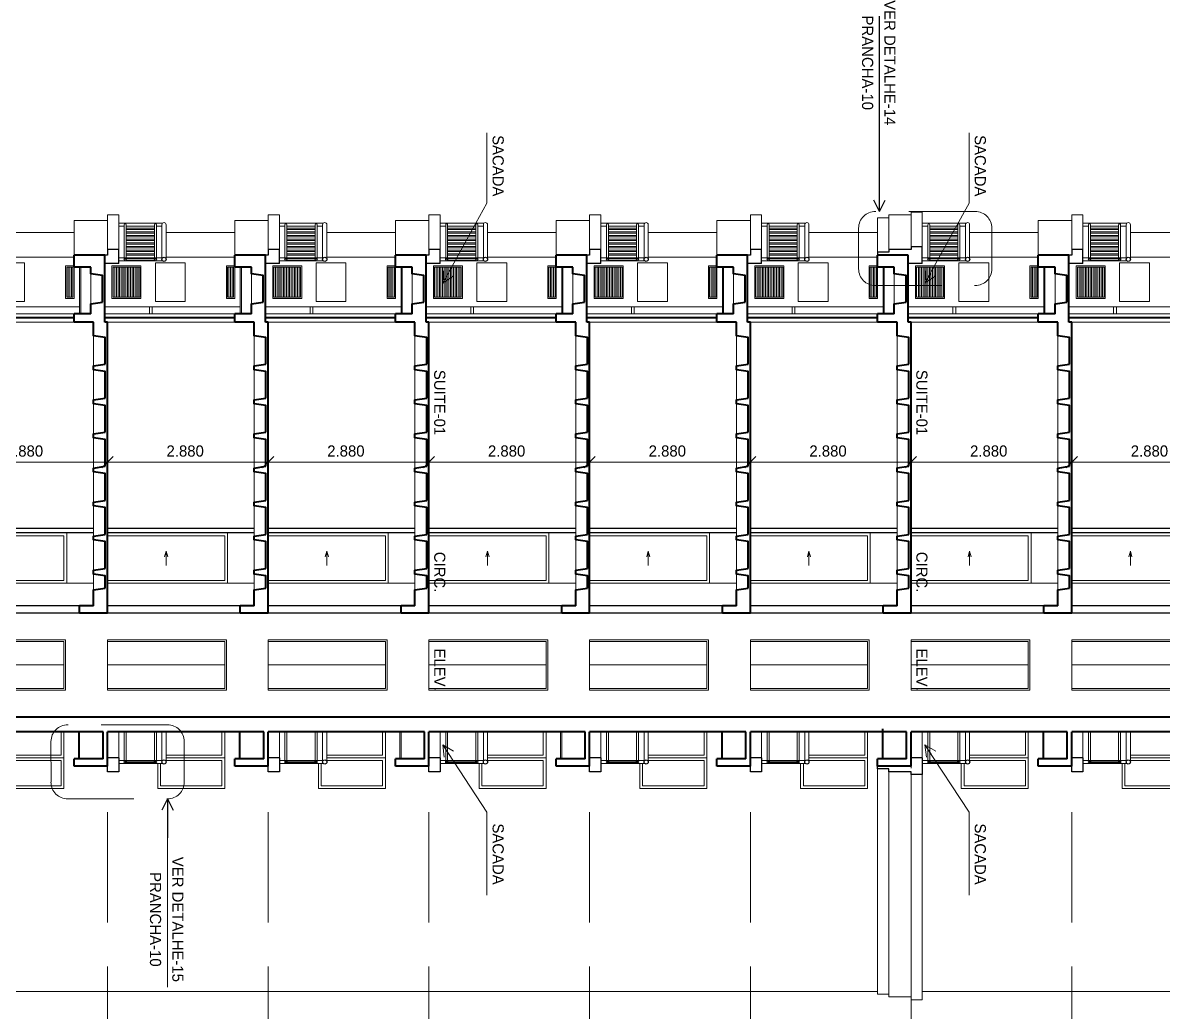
# Model space of a CAD drawing. Header units: metres. Extents: x -62 to 23, y -77 to 42.
# Drawn here: x -8.58 to 11.86, y -53.07 to -35.34 of the extents above; entities that cross this region are included whole.
import ezdxf
from ezdxf.enums import TextEntityAlignment as Align

# ---------------------------------------------------------------- set-up
doc = ezdxf.new("R2010")
doc.units = ezdxf.units.M
doc.header["$MEASUREMENT"] = 0
doc.linetypes.add('DGN Style 3', pattern=[2.76643, 1.976022, -0.790409])
doc.linetypes.add('DGN Style 4', pattern=[3.163611, 1.580817, -0.790409, 0.001976, -0.790409])
for name, color, linetype, lineweight in [('1 - Eixos', 7, 'Continuous', 0), ('11 - Acabamentos', 7, 'Continuous', 0), ('15 - Esquadrias Janelas', 7, 'Continuous', 0), ('19 - Estrutura Metálica', 7, 'Continuous', 0), ('32 - Forro', 7, 'Continuous', 0), ('5 - Laje em Corte', 7, 'Continuous', 0), ('7 - Alvenaria', 7, 'Continuous', 0), ('CORNIJAS_VAR NA PLANTA PTIPO 1', 7, 'Continuous', 0), ('Level 1-1', 7, 'Continuous', 0), ('Level 12', 7, 'Continuous', 0), ('Level 24-1', 7, 'Continuous', 0), ('Level 36', 7, 'Continuous', 0), ('Level 41', 7, 'Continuous', 0), ('Level 44', 7, 'Continuous', 0)]:
    doc.layers.add(name, color=color, linetype=linetype, lineweight=lineweight)
doc.styles.add('Style-CIVIL', font='CIVIL.shx')
doc.styles.add('Style-INTL_ENGINEERING', font='INTL_ENGINEERING.shx')
doc.dimstyles.get("Standard").update_dxf_attribs({"dimtxt": 0.18, "dimasz": 0.18, "dimexe": 0.18, "dimexo": 0.0625, "dimgap": 0.09, "dimtad": 0, "dimtih": 1, "dimtoh": 1, "dimdec": 4, "dimzin": 1, "dimdsep": 46, "dimtxsty": 'Standard', "dimcen": 0, "dimadec": 0, "dimazin": 0, "dimtfac": 1, "dimtdec": 4, "dimtofl": 0, "dimtmove": 0, "dimatfit": 3, "dimfxl": 0, "dimtolj": 1, "dimtzin": 1, "dimarcsym": 0})

# ---------------------------------------------------------------- blocks, each defined once
blk = doc.blocks.new('*U42')
at = {"layer": 'Level 24-1', "color": 7, "linetype": 'DGN Style 4', "lineweight": 13, "flags": 128}
for points in [[(-0.691, 2.181), (-1.412, 1.529)], [(1.475, 0.383), (-0.126, 2.153)], [(-1.441, 0.964), (0.157, -0.804)], [(0.722, -0.832), (1.444, -0.179)]]:
    blk.add_lwpolyline(points, dxfattribs=at)
at = {"layer": 'Level 24-1', "color": 7, "linetype": 'DGN Style 4', "lineweight": 13}
for centre, start, end in [((-0.423, 1.885), 42.1218, 132.1218), ((-1.144, 1.232), 132.1218, 222.1218), ((1.176, 0.117), 312.1218, 42.1218), ((0.454, -0.535), 222.1218, 312.1218)]:
    blk.add_arc(centre, 0.4, start, end, dxfattribs=at)
blk = doc.blocks.new('*D104')
at = {"layer": 'Defpoints'}
for p in [(10.223, -43.215), (11.663, -43.215), (10.223, -43.68), (13.103, -43.87)]:
    blk.add_point(p, dxfattribs=at)
at = {"layer": 'Level 1-1', "color": 2, "linetype": 'Continuous', "lineweight": 0}
for p, q in [((10.123, -43.315), (10.323, -43.115)), ((10.223, -43.58), (10.223, -43.115)), ((13.203, -43.115), (13.003, -43.315)), ((13.103, -43.77), (13.103, -43.115)), ((13.103, -43.215), (10.223, -43.215))]:
    blk.add_line(p, q, dxfattribs=at)
at = {"layer": 'Level 1-1', "color": 2, "linetype": 'Continuous', "lineweight": 0, "style": 'Style-CIVIL'}
blk.add_text('2.880', height=0.2, dxfattribs=at).set_placement((11.28, -43.015), align=Align.MIDDLE_LEFT)
blk = doc.blocks.new('_Oblique')
at = {"color": 0, "linetype": 'ByBlock', "lineweight": -2}
blk.add_line((0.5, 0.5), (-0.5, -0.5), dxfattribs=at)
blk = doc.blocks.new('*D105')
at = {"layer": 'Defpoints'}
for p in [(7.343, -43.215), (8.783, -43.215), (7.343, -43.68), (10.223, -43.68)]:
    blk.add_point(p, dxfattribs=at)
at = {"layer": 'Level 1-1', "color": 2, "linetype": 'Continuous', "lineweight": 0}
for p, q in [((7.243, -43.315), (7.443, -43.115)), ((7.343, -43.58), (7.343, -43.115)), ((10.323, -43.115), (10.123, -43.315)), ((10.223, -43.58), (10.223, -43.115)), ((10.223, -43.215), (7.343, -43.215))]:
    blk.add_line(p, q, dxfattribs=at)
at = {"layer": 'Level 1-1', "color": 2, "linetype": 'Continuous', "lineweight": 0, "style": 'Style-CIVIL'}
blk.add_text('2.880', height=0.2, dxfattribs=at).set_placement((8.4, -43.015), align=Align.MIDDLE_LEFT)
blk = doc.blocks.new('*D106')
at = {"layer": 'Defpoints'}
for p in [(4.463, -43.215), (5.903, -43.215), (4.463, -43.68), (7.343, -43.68)]:
    blk.add_point(p, dxfattribs=at)
at = {"layer": 'Level 1-1', "color": 2, "linetype": 'Continuous', "lineweight": 0}
for p, q in [((4.363, -43.315), (4.563, -43.115)), ((4.463, -43.58), (4.463, -43.115)), ((7.443, -43.115), (7.243, -43.315)), ((7.343, -43.58), (7.343, -43.115)), ((7.343, -43.215), (4.463, -43.215))]:
    blk.add_line(p, q, dxfattribs=at)
at = {"layer": 'Level 1-1', "color": 2, "linetype": 'Continuous', "lineweight": 0, "style": 'Style-CIVIL'}
blk.add_text('2.880', height=0.2, dxfattribs=at).set_placement((5.52, -43.015), align=Align.MIDDLE_LEFT)
blk = doc.blocks.new('*D107')
at = {"layer": 'Defpoints'}
for p in [(1.583, -43.215), (3.023, -43.215), (1.583, -43.68), (4.463, -43.68)]:
    blk.add_point(p, dxfattribs=at)
at = {"layer": 'Level 1-1', "color": 2, "linetype": 'Continuous', "lineweight": 0}
for p, q in [((1.483, -43.315), (1.683, -43.115)), ((1.583, -43.58), (1.583, -43.115)), ((4.563, -43.115), (4.363, -43.315)), ((4.463, -43.58), (4.463, -43.115)), ((4.463, -43.215), (1.583, -43.215))]:
    blk.add_line(p, q, dxfattribs=at)
at = {"layer": 'Level 1-1', "color": 2, "linetype": 'Continuous', "lineweight": 0, "style": 'Style-CIVIL'}
blk.add_text('2.880', height=0.2, dxfattribs=at).set_placement((2.64, -43.015), align=Align.MIDDLE_LEFT)
blk = doc.blocks.new('*D108')
at = {"layer": 'Defpoints'}
for p in [(-1.297, -43.215), (0.143, -43.215), (-1.297, -43.68), (1.583, -43.68)]:
    blk.add_point(p, dxfattribs=at)
at = {"layer": 'Level 1-1', "color": 2, "linetype": 'Continuous', "lineweight": 0}
for p, q in [((-1.397, -43.315), (-1.197, -43.115)), ((-1.297, -43.58), (-1.297, -43.115)), ((1.683, -43.115), (1.483, -43.315)), ((1.583, -43.58), (1.583, -43.115)), ((1.583, -43.215), (-1.297, -43.215))]:
    blk.add_line(p, q, dxfattribs=at)
at = {"layer": 'Level 1-1', "color": 2, "linetype": 'Continuous', "lineweight": 0, "style": 'Style-CIVIL'}
blk.add_text('2.880', height=0.2, dxfattribs=at).set_placement((-0.24, -43.015), align=Align.MIDDLE_LEFT)
blk = doc.blocks.new('*D109')
at = {"layer": 'Defpoints'}
for p in [(-4.177, -43.215), (-2.737, -43.215), (-4.177, -43.68), (-1.297, -43.68)]:
    blk.add_point(p, dxfattribs=at)
at = {"layer": 'Level 1-1', "color": 2, "linetype": 'Continuous', "lineweight": 0}
for p, q in [((-4.277, -43.315), (-4.077, -43.115)), ((-4.177, -43.58), (-4.177, -43.115)), ((-1.197, -43.115), (-1.397, -43.315)), ((-1.297, -43.58), (-1.297, -43.115)), ((-1.297, -43.215), (-4.177, -43.215))]:
    blk.add_line(p, q, dxfattribs=at)
at = {"layer": 'Level 1-1', "color": 2, "linetype": 'Continuous', "lineweight": 0, "style": 'Style-CIVIL'}
blk.add_text('2.880', height=0.2, dxfattribs=at).set_placement((-3.12, -43.015), align=Align.MIDDLE_LEFT)
blk = doc.blocks.new('*D110')
at = {"layer": 'Defpoints'}
for p in [(-7.057, -43.215), (-5.617, -43.215), (-7.057, -43.68), (-4.177, -43.68)]:
    blk.add_point(p, dxfattribs=at)
at = {"layer": 'Level 1-1', "color": 2, "linetype": 'Continuous', "lineweight": 0}
for p, q in [((-7.157, -43.315), (-6.957, -43.115)), ((-7.057, -43.58), (-7.057, -43.115)), ((-4.077, -43.115), (-4.277, -43.315)), ((-4.177, -43.58), (-4.177, -43.115)), ((-4.177, -43.215), (-7.057, -43.215))]:
    blk.add_line(p, q, dxfattribs=at)
at = {"layer": 'Level 1-1', "color": 2, "linetype": 'Continuous', "lineweight": 0, "style": 'Style-CIVIL'}
blk.add_text('2.880', height=0.2, dxfattribs=at).set_placement((-6, -43.015), align=Align.MIDDLE_LEFT)
blk = doc.blocks.new('*D111')
at = {"layer": 'Defpoints'}
for p in [(-9.937, -43.215), (-8.497, -43.215), (-9.937, -43.68), (-7.057, -43.68)]:
    blk.add_point(p, dxfattribs=at)
at = {"layer": 'Level 1-1', "color": 2, "linetype": 'Continuous', "lineweight": 0}
for p, q in [((-10.037, -43.315), (-9.837, -43.115)), ((-9.937, -43.58), (-9.937, -43.115)), ((-6.957, -43.115), (-7.157, -43.315)), ((-7.057, -43.58), (-7.057, -43.115)), ((-7.057, -43.215), (-9.937, -43.215))]:
    blk.add_line(p, q, dxfattribs=at)
at = {"layer": 'Level 1-1', "color": 2, "linetype": 'Continuous', "lineweight": 0, "style": 'Style-CIVIL'}
blk.add_text('2.880', height=0.2, dxfattribs=at).set_placement((-8.88, -43.015), align=Align.MIDDLE_LEFT)
blk = doc.blocks.new('TerminatorOpen')
at = {"color": 0, "linetype": 'ByBlock', "lineweight": -2}
for q in [(-1, 0.5), (-1, 0), (-1, -0.5)]:
    blk.add_line((0, 0), q, dxfattribs=at)
blk = doc.blocks.new('*U312')
at = {"layer": 'Level 24-1', "color": 7, "linetype": 'DGN Style 4', "lineweight": 13, "flags": 128}
for points in [[(-0.691, 2.181), (-1.412, 1.529)], [(1.475, 0.383), (-0.126, 2.153)], [(-1.441, 0.964), (0.157, -0.804)], [(0.722, -0.832), (1.444, -0.179)]]:
    blk.add_lwpolyline(points, dxfattribs=at)
at = {"layer": 'Level 24-1', "color": 7, "linetype": 'DGN Style 4', "lineweight": 13}
for centre, start, end in [((-0.423, 1.885), 42.1218, 132.1218), ((-1.144, 1.232), 132.1218, 222.1218), ((1.176, 0.117), 312.1218, 42.1218), ((0.454, -0.535), 222.1218, 312.1218)]:
    blk.add_arc(centre, 0.4, start, end, dxfattribs=at)
blk = doc.blocks.new('*U354')
at = {"layer": 'Level 41', "color": 120, "linetype": 'Continuous', "lineweight": 0}
blk.add_line((-1.035, 0), (1.065, 0), dxfattribs=at)
at = {"layer": 'Level 41', "color": 120, "linetype": 'Continuous', "lineweight": 0, "flags": 128}
for points in [[(1.065, -0.45), (1.065, 0.45), (-1.065, 0.45), (-1.065, -0.45)], [(1.065, -0.42), (1.065, 0.42), (-1.035, 0.42), (-1.035, -0.42)]]:
    blk.add_lwpolyline(points, close=True, dxfattribs=at)
blk = doc.blocks.new('*U355')
at = {"layer": 'Level 44', "color": 7, "linetype": 'Continuous', "lineweight": 30}
for p, q in [((-1.05, 0.075), (-1.05, -0.075)), ((1.28, 0.075), (1.28, -0.075))]:
    blk.add_line(p, q, dxfattribs=at)
at = {"layer": 'Level 44', "color": 7, "linetype": 'Continuous', "lineweight": 0}
for p, q in [((1.28, 0.075), (-1.05, 0.075)), ((1.28, -0.075), (-1.05, -0.075))]:
    blk.add_line(p, q, dxfattribs=at)
at = {"layer": 'Level 44', "color": 7, "linetype": 'Continuous', "lineweight": 40}
blk.add_line((1.28, 0), (-1.05, 0), dxfattribs=at)
blk = doc.blocks.new('*U356')
at = {"layer": '19 - Estrutura Metálica', "color": 172, "linetype": 'Continuous', "lineweight": 0, "extrusion": (0, 0, -1), "flags": 128}
for points in [[(-0.335, 0.025), (0.45, 0.025), (0.45, -0.025), (-0.335, -0.025)], [(-0.195, 0.013), (0.32, 0.013)], [(0.32, -0.012), (-0.195, -0.012)]]:
    blk.add_lwpolyline(points, dxfattribs=at)
at = {"layer": '19 - Estrutura Metálica', "color": 172, "linetype": 'Continuous', "lineweight": 30, "extrusion": (0, 0, -1)}
for centre, radius in [((0.332, 0), 0.0175), ((-0.208, 0), 0.0175), ((-0.363, 0), 0.0375)]:
    blk.add_circle(centre, radius, dxfattribs=at)
blk = doc.blocks.new('*U357')
at = {"layer": 'Level 44', "color": 7, "linetype": 'Continuous', "lineweight": 13}
for p, q in [((0, 0.13), (0, -0.13)), ((0, -0.13), (-0.028, -0.024)), ((0, -0.13), (0.028, -0.024))]:
    blk.add_line(p, q, dxfattribs=at)
blk = doc.blocks.new('*U358')
at = {"layer": '19 - Estrutura Metálica', "color": 172, "linetype": 'Continuous', "lineweight": 0, "flags": 128}
for points in [[(0.335, 0.025), (-0.45, 0.025), (-0.45, -0.025), (0.335, -0.025)], [(0.195, 0.013), (-0.32, 0.013)], [(-0.32, -0.012), (0.195, -0.012)]]:
    blk.add_lwpolyline(points, dxfattribs=at)
at = {"layer": '19 - Estrutura Metálica', "color": 172, "linetype": 'Continuous', "lineweight": 30}
for centre, radius in [((-0.332, 0), 0.0175), ((0.208, 0), 0.0175), ((0.363, 0), 0.0375)]:
    blk.add_circle(centre, radius, dxfattribs=at)
blk = doc.blocks.new('*U353')
at = {"layer": '11 - Acabamentos', "color": 30, "linetype": 'Continuous', "lineweight": 13}
for p, q in [((-1.14, 6.958), (1.74, 6.958)), ((-1.24, -5.308), (1.19, -5.308)), ((-1.14, -6.198), (0.09, -6.198)), ((1.74, -6.238), (1.74, -6.858)), ((0.94, -6.338), (0.94, -6.958)), ((1.14, -6.338), (1.14, -6.958)), ((-1.14, -6.641), (0.09, -6.641)), ((1.14, -6.858), (1.74, -6.858)), ((0.94, -6.958), (1.14, -6.958))]:
    blk.add_line(p, q, dxfattribs=at)
at = {"layer": '15 - Esquadrias Janelas', "color": 7, "linetype": 'Continuous', "lineweight": 0}
for p, q in [((0.24, 3.322), (-0.96, 3.322)), ((-0.96, 3.322), (-0.96, 2.308)), ((0.19, 3.272), (-0.91, 3.272)), ((-0.91, 3.272), (-0.91, 2.822)), ((0.19, 2.872), (0.19, 3.272)), ((0.24, 2.872), (0.24, 3.322)), ((-0.96, 2.772), (0.09, 2.772)), ((-0.91, 2.822), (0.09, 2.822)), ((-0.91, 2.308), (-0.91, 2.722)), ((-0.91, 2.722), (0.09, 2.722))]:
    blk.add_line(p, q, dxfattribs=at)
at = {"layer": '19 - Estrutura Metálica', "color": 172, "linetype": 'Continuous', "lineweight": 0}
for p, q in [((0.09, 2.308), (0.09, 2.847)), ((0.165, 2.308), (0.165, 2.822)), ((0.265, 2.308), (0.265, 2.822)), ((0.3, 2.308), (0.3, 2.822)), ((0.805, 2.308), (0.805, 2.822)), ((0.84, 2.308), (0.84, 2.822)), ((0.09, -6.783), (0.09, -6.163)), ((0.165, -6.783), (0.165, -6.188)), ((0.265, -6.783), (0.265, -6.188)), ((0.3, -6.783), (0.3, -6.188)), ((0.805, -6.783), (0.805, -6.188)), ((0.84, -6.783), (0.84, -6.188))]:
    blk.add_line(p, q, dxfattribs=at)
at = {"layer": '19 - Estrutura Metálica', "color": 172, "linetype": 'Continuous', "lineweight": 0, "flags": 128}
for points in [[(0.805, -6.235), (0.3, -6.235)], [(0.3, -6.26), (0.805, -6.26)], [(0.805, -6.301), (0.3, -6.301)], [(0.3, -6.326), (0.805, -6.326)], [(0.805, -6.367), (0.3, -6.367)], [(0.3, -6.392), (0.805, -6.392)], [(0.805, -6.433), (0.3, -6.433)], [(0.3, -6.458), (0.805, -6.458)], [(0.805, -6.499), (0.3, -6.499)], [(0.3, -6.524), (0.805, -6.524)], [(0.805, -6.565), (0.3, -6.565)], [(0.3, -6.59), (0.805, -6.59)], [(0.805, -6.63), (0.3, -6.63)], [(0.3, -6.655), (0.805, -6.655)], [(0.805, -6.696), (0.3, -6.696)], [(0.3, -6.721), (0.805, -6.721)], [(0.155, -6.808), (0.94, -6.808), (0.94, -6.758), (0.84, -6.758)], [(0.265, -6.758), (0.165, -6.758)], [(0.805, -6.758), (0.3, -6.758)]]:
    blk.add_lwpolyline(points, dxfattribs=at)
at = {"layer": '19 - Estrutura Metálica', "color": 172, "linetype": 'Continuous', "lineweight": 0}
for centre, radius in [((0.127, -6.783), 0.0375), ((0.282, -6.783), 0.0175), ((0.822, -6.783), 0.0175)]:
    blk.add_arc(centre, radius, 180, 0, dxfattribs=at)
at = {"layer": '32 - Forro', "color": 30, "linetype": 'Continuous', "lineweight": 13}
for p, q in [((1.64, 2.788), (1.64, 2.308)), ((1.66, 2.788), (1.66, 2.308)), ((1.62, -5.188), (1.62, -6.022)), ((1.64, -5.188), (1.64, -6.022))]:
    blk.add_line(p, q, dxfattribs=at)
at = {"layer": '5 - Laje em Corte', "color": 1, "linetype": 'Continuous', "lineweight": 40}
for p, q in [((1.14, 2.922), (1.14, 2.308)), ((1.14, 2.922), (1.74, 2.922)), ((1.74, 2.922), (1.74, 2.788)), ((1.22, 2.788), (1.74, 2.788)), ((1.22, 2.788), (1.22, 2.308)), ((-1.66, 2.308), (1.14, 2.308)), ((-1.74, 2.043), (1.14, 2.043)), ((1.14, 0.179), (1.64, 0.179)), ((1.14, 0.179), (1.14, -5.038)), ((1.39, 0.049), (1.64, 0.049)), ((1.64, 0.179), (1.64, 0.049)), ((1.14, -5.038), (1.19, -5.038)), ((1.19, -5.038), (1.19, -6.238)), ((1.39, -5.038), (1.74, -5.038)), ((1.74, -5.038), (1.74, -5.188)), ((1.44, -5.188), (1.74, -5.188)), ((1.44, -6.022), (1.74, -6.022)), ((1.74, -6.022), (1.74, -6.238)), ((1.19, -6.238), (1.74, -6.238))]:
    blk.add_line(p, q, dxfattribs=at)
at = {"layer": '5 - Laje em Corte', "color": 1, "linetype": 'Continuous', "lineweight": 0}
for p, q in [((1.39, -0.237), (1.39, -4.792)), ((1.44, -5.362), (1.44, -5.902))]:
    blk.add_line(p, q, dxfattribs=at)
at = {"layer": '5 - Laje em Corte', "color": 1, "linetype": 'Continuous', "lineweight": 40, "flags": 128}
for points in [[(1.39, 0.049), (1.39, -0.237), (1.18, -0.267)], [(1.18, -0.267), (1.18, -0.492), (1.39, -0.522), (1.39, -0.592), (1.18, -0.622)], [(1.18, -0.622), (1.18, -1.102), (1.39, -1.132), (1.39, -1.202), (1.18, -1.232)], [(1.18, -1.232), (1.18, -1.712), (1.39, -1.742), (1.39, -1.812), (1.18, -1.842)], [(1.18, -1.842), (1.18, -2.322), (1.39, -2.352), (1.39, -2.422), (1.18, -2.452)], [(1.18, -2.452), (1.18, -2.932), (1.39, -2.962), (1.39, -3.032), (1.18, -3.062)], [(1.18, -3.062), (1.18, -3.542), (1.39, -3.572), (1.39, -3.642), (1.18, -3.672)], [(1.18, -3.672), (1.18, -4.152), (1.39, -4.182), (1.39, -4.252), (1.18, -4.282)], [(1.18, -4.282), (1.18, -4.762), (1.39, -4.792), (1.39, -5.038)], [(1.44, -5.188), (1.44, -5.362), (1.23, -5.392)], [(1.23, -5.392), (1.23, -5.872), (1.44, -5.902), (1.44, -6.022)]]:
    blk.add_lwpolyline(points, dxfattribs=at)
at = {"layer": '7 - Alvenaria', "color": 7, "linetype": 'Continuous', "lineweight": 30}
for p, q in [((0.94, 2.772), (1.14, 2.772)), ((0.94, -6.088), (1.19, -6.088))]:
    blk.add_line(p, q, dxfattribs=at)
at = {"layer": '7 - Alvenaria', "color": 7, "linetype": 'Continuous', "lineweight": 30, "flags": 128}
for points in [[(0.94, 2.772), (0.94, 3.022), (1.14, 3.022), (1.14, 2.922)], [(0.94, -6.088), (0.94, -6.338), (1.14, -6.338), (1.14, -6.238), (1.19, -6.238)]]:
    blk.add_lwpolyline(points, dxfattribs=at)
at = {"layer": 'CORNIJAS_VAR NA PLANTA PTIPO 1', "color": 7, "linetype": 'Continuous', "lineweight": 13}
blk.add_line((0.94, 2.772), (0.94, 2.308), dxfattribs=at)
at = {"layer": 'Level 36', "color": 172, "linetype": 'Continuous', "lineweight": 13}
for p, q in [((0.34, -5.308), (0.34, -5.188)), ((0.39, -5.308), (0.39, -5.188)), ((-1.093, -5.483), (-1.093, -6.023)), ((-1.065, -5.483), (-1.065, -6.023)), ((-1.037, -5.483), (-1.037, -6.023)), ((0.56, -5.483), (0.56, -6.023)), ((0.588, -5.483), (0.588, -6.023)), ((0.616, -5.483), (0.616, -6.023)), ((0.644, -5.483), (0.644, -6.023)), ((0.672, -5.483), (0.672, -6.023)), ((0.7, -5.483), (0.7, -6.023)), ((0.728, -5.483), (0.728, -6.023)), ((0.756, -5.483), (0.756, -6.023)), ((0.784, -5.483), (0.784, -6.023)), ((0.812, -5.483), (0.812, -6.023)), ((0.84, -5.483), (0.84, -6.023)), ((0.868, -5.483), (0.868, -6.023)), ((0.896, -5.483), (0.896, -6.023)), ((0.924, -5.483), (0.924, -6.023)), ((0.952, -5.483), (0.952, -6.023)), ((0.98, -5.483), (0.98, -6.023)), ((1.008, -5.483), (1.008, -6.023))]:
    blk.add_line(p, q, dxfattribs=at)
at = {"layer": 'Level 36', "color": 172, "linetype": 'Continuous', "lineweight": 13, "flags": 128}
for points in [[(-1.14, -5.463), (-1.14, -6.043), (-0.99, -6.043), (-0.99, -5.463)], [(-1.12, -5.483), (-1.12, -6.023), (-1.01, -6.023), (-1.01, -5.483)], [(0.282, -5.404), (0.282, -6.102), (-0.253, -6.102), (-0.253, -5.404)], [(0.54, -5.463), (0.54, -6.043), (1.06, -6.043), (1.06, -5.463)], [(0.56, -5.483), (0.56, -6.023), (1.04, -6.023), (1.04, -5.483)]]:
    blk.add_lwpolyline(points, close=True, dxfattribs=at)
at = {"layer": 'Level 44', "color": 7, "linetype": 'Continuous', "lineweight": 30}
for p, q in [((-1.24, 0.179), (1.14, 0.179)), ((-1.24, 0.049), (1.14, 0.049)), ((-1.49, -1.258), (1.14, -1.258)), ((-1.49, -1.338), (1.14, -1.338))]:
    blk.add_line(p, q, dxfattribs=at)
at = {"layer": 'Level 44', "color": 7, "linetype": 'Continuous', "lineweight": 13}
blk.add_line((-1.49, -0.358), (1.14, -0.358), dxfattribs=at)
at = {"layer": 'Level 44', "color": 7, "linetype": 'Continuous', "lineweight": 13, "flags": 128}
for points in [[(1.14, -1.258), (1.14, -0.358), (-1.01, -0.358), (-1.01, -1.258)], [(1.14, -1.208), (1.14, -0.408), (-0.96, -0.408), (-0.96, -1.208)]]:
    blk.add_lwpolyline(points, close=True, dxfattribs=at)
at = {"layer": '19 - Estrutura Metálica', "color": 172, "linetype": 'Continuous', "lineweight": 30, "rotation": 180}
blk.add_blockref('*U358', (0.49, 2.847), dxfattribs=at)
at = {"layer": '19 - Estrutura Metálica', "color": 172, "linetype": 'Continuous', "lineweight": 30, "extrusion": (0, 0, -1)}
blk.add_blockref('*U356', (-0.49, -6.163), dxfattribs=at)
at = {"layer": 'Level 41', "color": 120, "linetype": 'Continuous', "lineweight": 0}
blk.add_blockref('*U354', (0.075, 1.107), dxfattribs=at)
at = {"layer": 'Level 44', "color": 7, "linetype": 'Continuous', "lineweight": 13}
blk.add_blockref('*U357', (0.09, -0.804), dxfattribs=at)
at = {"layer": 'Level 44', "color": 7, "linetype": 'Continuous', "lineweight": 30, "rotation": 180}
blk.add_blockref('*U355', (0.14, -5.113), dxfattribs=at)
blk = doc.blocks.new('*U343')
at = {"layer": 'Level 41', "color": 120, "linetype": 'Continuous', "lineweight": 0}
blk.add_line((-1.035, 0), (1.065, 0), dxfattribs=at)
at = {"layer": 'Level 41', "color": 120, "linetype": 'Continuous', "lineweight": 0, "flags": 128}
for points in [[(1.065, -0.45), (1.065, 0.45), (-1.065, 0.45), (-1.065, -0.45)], [(1.065, -0.42), (1.065, 0.42), (-1.035, 0.42), (-1.035, -0.42)]]:
    blk.add_lwpolyline(points, close=True, dxfattribs=at)
blk = doc.blocks.new('*U344')
at = {"layer": 'Level 44', "color": 7, "linetype": 'Continuous', "lineweight": 30}
for p, q in [((-1.05, 0.075), (-1.05, -0.075)), ((1.28, 0.075), (1.28, -0.075))]:
    blk.add_line(p, q, dxfattribs=at)
at = {"layer": 'Level 44', "color": 7, "linetype": 'Continuous', "lineweight": 0}
for p, q in [((1.28, 0.075), (-1.05, 0.075)), ((1.28, -0.075), (-1.05, -0.075))]:
    blk.add_line(p, q, dxfattribs=at)
at = {"layer": 'Level 44', "color": 7, "linetype": 'Continuous', "lineweight": 40}
blk.add_line((1.28, 0), (-1.05, 0), dxfattribs=at)
blk = doc.blocks.new('*U345')
at = {"layer": '19 - Estrutura Metálica', "color": 172, "linetype": 'Continuous', "lineweight": 0, "extrusion": (0, 0, -1), "flags": 128}
for points in [[(-0.335, 0.025), (0.45, 0.025), (0.45, -0.025), (-0.335, -0.025)], [(-0.195, 0.013), (0.32, 0.013)], [(0.32, -0.012), (-0.195, -0.012)]]:
    blk.add_lwpolyline(points, dxfattribs=at)
at = {"layer": '19 - Estrutura Metálica', "color": 172, "linetype": 'Continuous', "lineweight": 30, "extrusion": (0, 0, -1)}
for centre, radius in [((0.332, 0), 0.0175), ((-0.208, 0), 0.0175), ((-0.363, 0), 0.0375)]:
    blk.add_circle(centre, radius, dxfattribs=at)
blk = doc.blocks.new('*U346')
at = {"layer": 'Level 44', "color": 7, "linetype": 'Continuous', "lineweight": 13}
for p, q in [((0, 0.13), (0, -0.13)), ((0, -0.13), (-0.028, -0.024)), ((0, -0.13), (0.028, -0.024))]:
    blk.add_line(p, q, dxfattribs=at)
blk = doc.blocks.new('*U347')
at = {"layer": '19 - Estrutura Metálica', "color": 172, "linetype": 'Continuous', "lineweight": 0, "flags": 128}
for points in [[(0.335, 0.025), (-0.45, 0.025), (-0.45, -0.025), (0.335, -0.025)], [(0.195, 0.013), (-0.32, 0.013)], [(-0.32, -0.012), (0.195, -0.012)]]:
    blk.add_lwpolyline(points, dxfattribs=at)
at = {"layer": '19 - Estrutura Metálica', "color": 172, "linetype": 'Continuous', "lineweight": 30}
for centre, radius in [((-0.332, 0), 0.0175), ((0.208, 0), 0.0175), ((0.363, 0), 0.0375)]:
    blk.add_circle(centre, radius, dxfattribs=at)
blk = doc.blocks.new('*U315')
at = {"layer": 'Level 12', "color": 2, "linetype": 'Continuous', "lineweight": 0}
for p, q in [((0.322, 6.832), (0.322, 5.575)), ((0.322, -6.832), (0.322, -5.342))]:
    blk.add_line(p, q, dxfattribs=at)
at = {"layer": 'Level 12', "color": 2, "linetype": 'Continuous', "lineweight": 13, "style": 'Style-CIVIL'}
blk.add_text('SACADA', height=0.1995, rotation=270, dxfattribs=at).set_placement((0.523, 5.694), align=Align.MIDDLE_RIGHT)
for s, p in [('SUITE-01', (-0.524, 2.585)), ('CIRC.', (-0.524, -0.676)), ('ELEV.', (-0.524, -2.41)), ('SACADA', (0.523, -5.545))]:
    blk.add_text(s, height=0.1995, rotation=270, dxfattribs=at).set_placement(p, align=Align.MIDDLE_LEFT)
at = {"layer": '1 - Eixos', "color": 2, "linetype": 'Continuous', "lineweight": 0}
for points in [[(-0.468, 4.136), (0.322, 5.575)], [(-0.468, -4.136), (0.322, -5.342)]]:
    blk.add_leader(points, dimstyle='Standard', override={"dimtxt": 0.199, "dimasz": 0.199, "dimgap": 0, "dimtad": 1, "dimtxsty": 'Style-INTL_ENGINEERING', "dimldrblk": 'TerminatorOpen'}, dxfattribs=at)

msp = doc.modelspace()

# ---------------------------------------------------------------- linework, layer by layer
at = {"layer": '1 - Eixos', "color": 91, "linetype": 'DGN Style 3', "lineweight": 0}
for p, q in [((-7.0574, -54.2331), (-7.0574, -48.7639)), ((-4.1774, -54.2331), (-4.1774, -48.7639)), ((-1.2974, -54.2331), (-1.2974, -48.7639)), ((1.5826, -54.2331), (1.5826, -48.7639)), ((4.4626, -54.2331), (4.4626, -48.7639)), ((7.3426, -54.2331), (7.3426, -48.6639)), ((10.2226, -54.2331), (10.2226, -48.7639))]:
    msp.add_line(p, q, dxfattribs=at)
at = {"layer": '11 - Acabamentos', "color": 30, "linetype": 'Continuous', "lineweight": 13}
for p, q in [((7.3427, -38.7839), (6.9427, -38.7839)), ((6.9427, -39.4039), (6.9427, -38.7839)), ((7.5427, -38.7339), (7.3427, -38.7339)), ((7.3427, -39.3539), (7.3427, -38.7339)), ((7.5427, -39.3539), (7.5427, -38.7339)), ((6.7427, -39.5039), (6.7427, -38.8339)), ((6.9427, -38.8339), (6.7427, -38.8339)), ((9.6227, -39.1011), (8.3927, -39.1011)), ((9.6227, -39.5438), (8.3927, -39.5438)), ((9.7227, -40.4339), (7.2927, -40.4339)), ((9.6227, -52.6995), (7.5427, -52.6995))]:
    msp.add_line(p, q, dxfattribs=at)
at = {"layer": '11 - Acabamentos', "color": 30, "linetype": 'Continuous', "lineweight": 13, "flags": 128}
for points in [[(6.9427, -48.7139), (6.9427, -52.7495), (6.7427, -52.7495), (6.7427, -48.7139)], [(7.3427, -48.7639), (7.3427, -52.7995), (6.9427, -52.7995), (6.9427, -48.7639)], [(7.5427, -48.8139), (7.5427, -52.8495), (7.3427, -52.8495), (7.3427, -48.8139)]]:
    msp.add_lwpolyline(points, close=True, dxfattribs=at)
msp.add_lwpolyline([(7.5427, -52.5495), (7.5427, -52.8495), (7.3427, -52.8495), (7.3427, -52.7995), (6.9427, -52.7995), (6.9427, -52.7495), (6.7427, -52.7495), (6.7427, -52.6995)], dxfattribs=at)
at = {"layer": '15 - Esquadrias Janelas', "color": 7, "linetype": 'Continuous', "lineweight": 0}
for p, q in [((9.3927, -48.0495), (9.3927, -48.4639)), ((9.4427, -49.0639), (9.4427, -48.0495)), ((8.2427, -48.6139), (8.2427, -49.0639)), ((8.2927, -48.6139), (8.2927, -49.0139)), ((9.3927, -48.4639), (8.3927, -48.4639)), ((9.4427, -48.5139), (8.3927, -48.5139)), ((9.3927, -48.5639), (8.3927, -48.5639)), ((9.3927, -49.0139), (9.3927, -48.5639)), ((8.2927, -49.0139), (9.3927, -49.0139)), ((8.2427, -49.0639), (9.4427, -49.0639))]:
    msp.add_line(p, q, dxfattribs=at)
at = {"layer": '19 - Estrutura Metálica', "color": 172, "linetype": 'Continuous', "lineweight": 0}
for p, q in [((7.6427, -38.9589), (7.6427, -39.5539)), ((7.6777, -38.9589), (7.6777, -39.5539)), ((8.1827, -38.9589), (8.1827, -39.5539)), ((8.2177, -38.9589), (8.2177, -39.5539)), ((8.3177, -38.9589), (8.3177, -39.5539)), ((8.3927, -38.9589), (8.3927, -39.5789)), ((7.6427, -48.0495), (7.6427, -48.5639)), ((7.6777, -48.0495), (7.6777, -48.5639)), ((8.1827, -48.0495), (8.1827, -48.5639)), ((8.2177, -48.0495), (8.2177, -48.5639)), ((8.3177, -48.0495), (8.3177, -48.5639)), ((8.3927, -48.0495), (8.3927, -48.5889))]:
    msp.add_line(p, q, dxfattribs=at)
at = {"layer": '19 - Estrutura Metálica', "color": 172, "linetype": 'Continuous', "lineweight": 0, "flags": 128}
for points in [[(8.3272, -38.9339), (7.5427, -38.9339), (7.5427, -38.9839), (7.6427, -38.9839)], [(7.6777, -38.9839), (8.1827, -38.9839)], [(8.1827, -39.0203), (7.6777, -39.0203)], [(8.2177, -38.9839), (8.3177, -38.9839)], [(7.6777, -39.0453), (8.1827, -39.0453)], [(8.1827, -39.0862), (7.6777, -39.0862)], [(7.6777, -39.1112), (8.1827, -39.1112)], [(8.1827, -39.1521), (7.6777, -39.1521)], [(7.6777, -39.1771), (8.1827, -39.1771)], [(8.1827, -39.218), (7.6777, -39.218)], [(7.6777, -39.243), (8.1827, -39.243)], [(8.1827, -39.2839), (7.6777, -39.2839)], [(7.6777, -39.3089), (8.1827, -39.3089)], [(8.1827, -39.3498), (7.6777, -39.3498)], [(7.6777, -39.3748), (8.1827, -39.3748)], [(8.1827, -39.4157), (7.6777, -39.4157)], [(7.6777, -39.4407), (8.1827, -39.4407)], [(8.1827, -39.4816), (7.6777, -39.4816)], [(7.6777, -39.5066), (8.1827, -39.5066)]]:
    msp.add_lwpolyline(points, dxfattribs=at)
at = {"layer": '19 - Estrutura Metálica', "color": 172, "linetype": 'Continuous', "lineweight": 0}
for centre, radius in [((7.6602, -38.9589), 0.0175), ((8.2002, -38.9589), 0.0175), ((8.3552, -38.9589), 0.0375)]:
    msp.add_arc(centre, radius, 0, 180, dxfattribs=at)
at = {"layer": '32 - Forro', "color": 30, "linetype": 'Continuous', "lineweight": 13}
for p, q in [((6.8427, -40.5539), (6.8427, -39.7195)), ((6.8627, -40.5539), (6.8627, -39.7195)), ((6.8227, -48.5295), (6.8227, -47.9965)), ((6.8427, -48.5295), (6.8427, -47.9965))]:
    msp.add_line(p, q, dxfattribs=at)
at = {"layer": '5 - Laje em Corte', "color": 1, "linetype": 'Continuous', "lineweight": 40}
for p, q in [((7.2927, -39.5039), (6.7427, -39.5039)), ((6.7427, -39.7195), (6.7427, -39.5039)), ((7.2927, -40.7037), (7.2927, -39.5039)), ((7.0427, -39.7195), (6.7427, -39.7195)), ((7.0427, -40.5539), (6.7427, -40.5539)), ((6.7427, -40.7037), (6.7427, -40.5539)), ((7.0927, -40.7037), (6.7427, -40.7037)), ((7.3427, -40.7037), (7.2927, -40.7037)), ((7.3427, -45.9206), (7.3427, -40.7037)), ((7.0927, -45.7906), (6.8427, -45.7906)), ((6.8427, -45.9206), (6.8427, -45.7906)), ((7.3427, -45.9206), (6.8427, -45.9206)), ((10.2227, -47.7845), (7.3427, -47.7845)), ((7.2627, -48.5295), (7.2627, -48.0495)), ((7.3427, -48.6639), (7.3427, -48.0495)), ((10.1427, -48.0495), (7.3427, -48.0495)), ((7.2627, -48.5295), (6.7427, -48.5295)), ((6.7427, -48.6639), (6.7427, -48.5295)), ((7.3427, -48.6639), (6.7427, -48.6639))]:
    msp.add_line(p, q, dxfattribs=at)
at = {"layer": '5 - Laje em Corte', "color": 1, "linetype": 'Continuous', "lineweight": 0}
for p, q in [((7.0427, -40.3799), (7.0427, -39.8399)), ((7.0927, -45.5045), (7.0927, -40.9495))]:
    msp.add_line(p, q, dxfattribs=at)
at = {"layer": '5 - Laje em Corte', "color": 1, "linetype": 'Continuous', "lineweight": 40, "flags": 128}
for points in [[(7.2527, -40.3499), (7.2527, -39.8699), (7.0427, -39.8399), (7.0427, -39.7195)], [(7.0427, -40.5539), (7.0427, -40.3799), (7.2527, -40.3499)], [(7.3027, -41.4595), (7.3027, -40.9795), (7.0927, -40.9495), (7.0927, -40.7037)], [(7.3027, -42.0695), (7.3027, -41.5895), (7.0927, -41.5595), (7.0927, -41.4895), (7.3027, -41.4595)], [(7.3027, -42.6795), (7.3027, -42.1995), (7.0927, -42.1695), (7.0927, -42.0995), (7.3027, -42.0695)], [(7.3027, -43.2895), (7.3027, -42.8095), (7.0927, -42.7795), (7.0927, -42.7095), (7.3027, -42.6795)], [(7.3027, -43.8995), (7.3027, -43.4195), (7.0927, -43.3895), (7.0927, -43.3195), (7.3027, -43.2895)], [(7.3027, -44.5095), (7.3027, -44.0295), (7.0927, -43.9995), (7.0927, -43.9295), (7.3027, -43.8995)], [(7.3027, -45.1195), (7.3027, -44.6395), (7.0927, -44.6095), (7.0927, -44.5395), (7.3027, -44.5095)], [(7.3027, -45.4745), (7.3027, -45.2495), (7.0927, -45.2195), (7.0927, -45.1495), (7.3027, -45.1195)], [(7.0927, -45.7906), (7.0927, -45.5045), (7.3027, -45.4745)]]:
    msp.add_lwpolyline(points, dxfattribs=at)
at = {"layer": '7 - Alvenaria', "color": 7, "linetype": 'Continuous', "lineweight": 30}
for p, q in [((7.5427, -39.6539), (7.2927, -39.6539)), ((7.5427, -48.5139), (7.3427, -48.5139))]:
    msp.add_line(p, q, dxfattribs=at)
at = {"layer": '7 - Alvenaria', "color": 7, "linetype": 'Continuous', "lineweight": 30, "flags": 128}
for points in [[(7.5427, -39.6539), (7.5427, -39.3539), (7.3427, -39.3539), (7.3427, -39.4039), (6.9427, -39.4039), (6.9427, -39.4539), (6.7427, -39.4539), (6.7427, -39.5039)], [(7.5427, -48.5139), (7.5427, -48.8139), (7.3427, -48.8139), (7.3427, -48.7639), (6.9427, -48.7639), (6.9427, -48.7139), (6.7427, -48.7139), (6.7427, -48.6639)]]:
    msp.add_lwpolyline(points, dxfattribs=at)
at = {"layer": 'CORNIJAS_VAR NA PLANTA PTIPO 1', "color": 7, "linetype": 'Continuous', "lineweight": 13}
msp.add_line((7.5427, -48.5139), (7.5427, -48.0495), dxfattribs=at)
at = {"layer": 'Level 12', "color": 2, "linetype": 'Continuous', "lineweight": 0}
for p, q in [((6.7774, -37.4513), (6.7774, -34.7745)), ((-5.9831, -49.9481), (-5.9831, -52.6249))]:
    msp.add_line(p, q, dxfattribs=at)
at = {"layer": 'Level 36', "color": 172, "linetype": 'Continuous', "lineweight": 13}
for p, q in [((7.4747, -40.2588), (7.4747, -39.7188)), ((7.5027, -40.2588), (7.5027, -39.7188)), ((7.5307, -40.2588), (7.5307, -39.7188)), ((7.5587, -40.2588), (7.5587, -39.7188)), ((7.5867, -40.2588), (7.5867, -39.7188)), ((7.6147, -40.2588), (7.6147, -39.7188)), ((7.6427, -40.2588), (7.6427, -39.7188)), ((7.6707, -40.2588), (7.6707, -39.7188)), ((7.6987, -40.2588), (7.6987, -39.7188)), ((7.7267, -40.2588), (7.7267, -39.7188)), ((7.7547, -40.2588), (7.7547, -39.7188)), ((7.7827, -40.2588), (7.7827, -39.7188)), ((7.8107, -40.2588), (7.8107, -39.7188)), ((7.8387, -40.2588), (7.8387, -39.7188)), ((7.8667, -40.2588), (7.8667, -39.7188)), ((7.8947, -40.2588), (7.8947, -39.7188)), ((7.9227, -40.2588), (7.9227, -39.7188)), ((9.5197, -40.2588), (9.5197, -39.7188)), ((9.5477, -40.2588), (9.5477, -39.7188)), ((9.5757, -40.2588), (9.5757, -39.7188)), ((8.0927, -40.4339), (8.0927, -40.5537)), ((8.1427, -40.4339), (8.1427, -40.5537))]:
    msp.add_line(p, q, dxfattribs=at)
at = {"layer": 'Level 36', "color": 172, "linetype": 'Continuous', "lineweight": 13, "flags": 128}
for points in [[(8.2002, -40.3378), (8.2002, -39.6398), (8.7352, -39.6398), (8.7352, -40.3378)], [(7.9427, -40.2788), (7.9427, -39.6988), (7.4227, -39.6988), (7.4227, -40.2788)], [(7.9227, -40.2588), (7.9227, -39.7188), (7.4427, -39.7188), (7.4427, -40.2588)], [(9.6227, -40.2788), (9.6227, -39.6988), (9.4727, -39.6988), (9.4727, -40.2788)], [(9.6027, -40.2588), (9.6027, -39.7188), (9.4927, -39.7188), (9.4927, -40.2588)]]:
    msp.add_lwpolyline(points, close=True, dxfattribs=at)
at = {"layer": 'Level 44', "color": 7, "linetype": 'Continuous', "lineweight": 30}
for p, q in [((9.9727, -44.4039), (7.3427, -44.4039)), ((9.9727, -44.4839), (7.3427, -44.4839)), ((9.7227, -45.7906), (7.3427, -45.7906)), ((9.7227, -45.9206), (7.3427, -45.9206))]:
    msp.add_line(p, q, dxfattribs=at)
at = {"layer": 'Level 44', "color": 7, "linetype": 'Continuous', "lineweight": 13}
msp.add_line((9.9727, -45.3839), (7.3427, -45.3839), dxfattribs=at)
at = {"layer": 'Level 44', "color": 7, "linetype": 'Continuous', "lineweight": 13, "flags": 128}
for points in [[(7.3427, -44.4839), (7.3427, -45.3839), (9.4927, -45.3839), (9.4927, -44.4839)], [(7.3427, -44.5339), (7.3427, -45.3339), (9.4427, -45.3339), (9.4427, -44.5339)]]:
    msp.add_lwpolyline(points, close=True, dxfattribs=at)

# ---------------------------------------------------------------- block references
at = {"layer": '19 - Estrutura Metálica', "color": 172, "linetype": 'Continuous', "lineweight": 30, "extrusion": (0, 0, -1), "rotation": 180}
msp.add_blockref('*U345', (-7.9927, -39.5789), dxfattribs=at)
at = {"layer": '19 - Estrutura Metálica', "color": 172, "linetype": 'Continuous', "lineweight": 30}
msp.add_blockref('*U347', (7.9927, -48.5889), dxfattribs=at)
at = {"layer": 'Level 12', "color": 2, "linetype": 'Continuous', "lineweight": 0}
for p in [(-0.5797, -44.1456), (8.0603, -44.1456)]:
    msp.add_blockref('*U315', p, dxfattribs=at)
at = {"layer": 'Level 24-1', "color": 7, "linetype": 'DGN Style 4', "lineweight": 13, "xscale": 0.7500005604330255, "yscale": 0.7500005604330255, "zscale": 0.7500005604330255, "rotation": 227.8806572216595}
for name, p in [('*U42', (7.2292, -39.0377)), ('*U312', (-7.2441, -48.2382))]:
    msp.add_blockref(name, p, dxfattribs=at)
at = {"layer": 'Level 41', "color": 120, "linetype": 'Continuous', "lineweight": 0, "rotation": 180}
for name, p in [('*U353', (-8.7974, -45.7417)), ('*U353', (-5.9173, -45.7417)), ('*U353', (-3.0373, -45.7417)), ('*U353', (-0.1573, -45.7417)), ('*U353', (2.7226, -45.7417)), ('*U353', (5.6026, -45.7417)), ('*U353', (11.3627, -45.7417)), ('*U343', (8.4077, -46.8489))]:
    msp.add_blockref(name, p, dxfattribs=at)
at = {"layer": 'Level 44', "color": 7, "linetype": 'Continuous', "lineweight": 30}
msp.add_blockref('*U344', (8.3426, -40.6287), dxfattribs=at)
at = {"layer": 'Level 44', "color": 7, "linetype": 'Continuous', "lineweight": 13, "rotation": 180}
msp.add_blockref('*U346', (8.3927, -44.9376), dxfattribs=at)

# ---------------------------------------------------------------- texts
at = {"layer": 'Level 12', "color": 2, "linetype": 'Continuous', "lineweight": 13, "char_height": 0.199998, "attachment_point": 5, "rotation": 270, "line_spacing_factor": 1.200006, "style": 'Style-INTL_ENGINEERING'}
for s, insert in [('VER DETALHE-14\\PPRANCHA-10\\P', (6.7622, -36.0563)), ('VER DETALHE-15\\PPRANCHA-10\\P', (-5.9983, -51.4097))]:
    msp.add_mtext(s, dxfattribs=dict(at, insert=insert))

# ---------------------------------------------------------------- dimensions: what is measured, and where the dimension line sits
at = {"layer": 'Level 1-1', "color": 2, "linetype": 'Continuous', "lineweight": 0}
for base, p1, p2, picture, middle in [((-9.9373, -43.215), (-7.0573, -43.6801), (-9.9373, -43.6801), '*D111', (-8.4973, -43.215)), ((-7.0573, -43.215), (-4.1773, -43.6801), (-7.0573, -43.6801), '*D110', (-5.6173, -43.215)), ((-4.1773, -43.215), (-1.2973, -43.6801), (-4.1773, -43.6801), '*D109', (-2.7373, -43.215)), ((-1.2973, -43.215), (1.5827, -43.6801), (-1.2973, -43.6801), '*D108', (0.1427, -43.215)), ((1.5827, -43.215), (4.4627, -43.6801), (1.5827, -43.6801), '*D107', (3.0227, -43.215)), ((4.4627, -43.215), (7.3427, -43.6801), (4.4627, -43.6801), '*D106', (5.9027, -43.215)), ((7.3427, -43.215), (10.2227, -43.6801), (7.3427, -43.6801), '*D105', (8.7827, -43.215)), ((10.2227, -43.215), (13.1027, -43.8704), (10.2227, -43.6801), '*D104', (11.6627, -43.215))]:
    dim = msp.add_linear_dim(base=base, p1=p1, p2=p2, angle=180, dimstyle='Standard', override={"dimtxt": 0.2, "dimasz": 0.2, "dimexe": 0.1, "dimexo": 0.1, "dimgap": 0.1, "dimtad": 1, "dimtih": 0, "dimtoh": 0, "dimdec": 3, "dimzin": 3, "dimtxsty": 'Style-CIVIL', "dimblk": 'Oblique', "dimclre": 2, "dimtdec": 3, "dimatfit": 1, "dimtolj": 0, "dimtzin": 3, "dimlwe": 0}, dxfattribs=at)
    dim.commit()
    dim.dimension.update_dxf_attribs({"geometry": picture, "text_midpoint": middle})

# ---------------------------------------------------------------- leaders
at = {"layer": '1 - Eixos', "color": 2, "linetype": 'Continuous', "lineweight": 0}
for points in [[(6.7774, -38.7209), (6.7774, -35.0169)], [(-5.9831, -49.2512), (-5.9831, -49.9481)]]:
    msp.add_leader(points, dimstyle='Standard', override={"dimtxt": 0.199, "dimasz": 0.199, "dimgap": 0, "dimtad": 1, "dimtxsty": 'Style-INTL_ENGINEERING', "dimldrblk": 'TerminatorOpen'}, dxfattribs=at)

doc.saveas('drawing.dxf')
